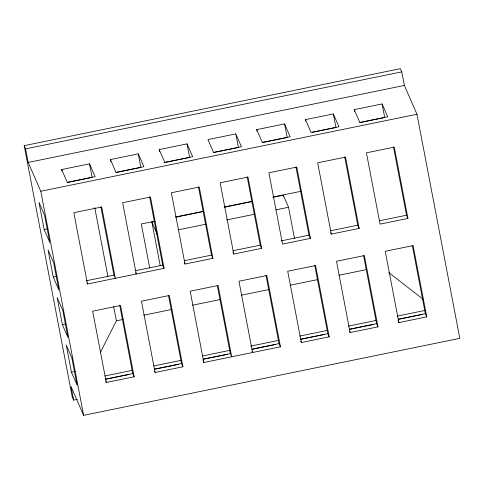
<?xml version="1.0" encoding="UTF-8"?>
<svg xmlns="http://www.w3.org/2000/svg" width="484" height="484" viewBox="0 0 484 484"><rect width="100%" height="100%" fill="white"/><g stroke="black" fill="none" stroke-linecap="round" stroke-linejoin="round"><path stroke-width="0.73" d="M100.454 352.255L116.378 320.795L113.686 306.735M73.622 400.105L72.225 396.904L24.2 145.66L400.383 68.661L401.781 71.862L404.376 85.444L416.966 114.254L459.8 338.34L83.617 415.339L71.027 386.522L73.622 400.105L77.325 399.348M24.2 145.66L25.598 148.86L401.781 71.862M25.598 148.86L28.193 162.442L404.376 85.444M61.656 169.545L89.522 163.84L95.112 176.648L67.252 182.353L61.656 169.545L61.928 170.973M110.419 159.563L138.285 153.858L143.881 166.665L116.015 172.371L110.419 159.563L110.83 161.71M159.182 149.58L187.048 143.881L192.644 156.683L164.778 162.388L159.182 149.58L159.593 151.728M235.811 133.899L207.951 139.604L213.541 152.406L241.407 146.7L235.811 133.899L238.412 147.481L213.48 152.581M256.714 129.621L284.58 123.916L290.17 136.724L262.31 142.423L256.714 129.621L256.986 131.049M305.477 119.639L333.343 113.934L338.939 126.741L311.073 132.447L305.477 119.639L305.749 121.067M354.24 109.656L382.106 103.957L387.702 116.759L359.836 122.464L354.24 109.656L354.651 111.804M67.185 182.528L91.385 177.574M115.948 172.546L140.88 167.44L138.285 153.858M163.979 162.715L189.643 157.457L187.048 143.881M262.243 142.599L287.175 137.498L284.58 123.916M312.47 132.32L335.206 127.667M359.769 122.64L384.701 117.533L382.106 103.957M28.193 162.442L40.783 191.253L416.966 114.254M44.171 229.573L49.767 242.375L44.576 215.217L38.98 202.409L44.171 229.573L47.837 228.823M154.614 221.242L141.298 223.965L149.744 268.142M175.329 217.001L203.443 211.248M224.159 207.007L252.267 201.253M272.982 197.012L301.096 191.259M160.271 265.897L151.897 222.096L154.85 221.49M176.255 217.11L203.564 211.52M224.231 207.291L252.279 201.55M272.946 197.321L283.279 195.203L288.555 207.279L294.514 238.461M178.578 229.791L205.888 224.201M226.554 219.972L254.602 214.231M276.007 209.85L288.555 207.279M53.258 277.102L58.854 289.91L53.663 262.745L48.067 249.944L53.258 277.102L56.192 276.503M86.067 280.811L113.934 275.106L115.337 278.306L101.707 207.007L73.84 212.712L87.471 284.011L164.1 268.33L150.47 197.03L122.64 202.723L136.27 274.023L135.708 272.74M135.605 270.671L162.703 265.123L164.1 268.33M184.331 260.701L211.502 255.135L212.899 258.341L184.997 264.052L184.156 262.128M233.094 250.718L260.229 245.164L261.626 248.365L233.76 254.07L232.925 252.146M281.125 240.887L308.992 235.182L310.395 238.382L282.529 244.087L268.898 172.788L296.765 167.083L310.395 238.382M330.626 230.753L357.761 225.199L359.158 228.4L331.292 234.105L330.729 232.822M379.389 220.771L406.524 215.217L407.921 218.423L380.055 224.122L366.424 152.823L394.291 147.124L407.921 218.423M62.345 324.637L67.941 337.439L62.751 310.28L57.154 297.472L62.345 324.637L65.279 324.038M116.378 320.795L123.033 319.434M143.736 315.193L171.832 309.445M192.541 305.204L220.637 299.457M241.341 295.216L268.699 289.613M290.146 285.227L317.504 279.625M338.951 275.239L366.309 269.636M71.432 372.166L77.029 384.974L71.832 357.815L66.241 345.007L71.432 372.166L75.099 371.416M105.052 375.911L132.41 370.314M153.858 365.922L181.222 360.32M202.669 355.934L230.027 350.331M250.736 346.09L278.838 340.343M299.548 336.102L327.65 330.348M348.353 326.113L376.455 320.36M397.164 316.119L425.267 310.371M105.627 379.123L132.755 373.569L134.153 376.77L106.292 382.469L105.73 381.192M154.426 369.135L181.524 363.587L182.922 366.787L155.092 372.48L154.529 371.204M203.153 359.158L230.323 353.598L231.721 356.799L218.09 285.499L190.188 291.211L203.818 362.51L280.448 346.822L266.817 275.523L238.957 281.228L252.581 352.527L252.025 351.245M251.916 349.176L279.05 343.622L280.448 346.822M300.685 339.193L327.813 333.639L329.211 336.846L301.351 342.545L300.788 341.268M349.448 329.217L376.582 323.663L377.98 326.863L350.114 332.569L349.551 331.286M398.211 319.234L425.345 313.68L426.743 316.881L398.876 322.586L398.036 320.662M106.292 379.147L129.022 374.495M154.323 369.316L178.523 364.361M203.086 359.334L227.286 354.379M252.588 349.2L275.317 344.548M300.618 339.369L324.818 334.42M349.381 329.386L373.581 324.437M398.883 319.259L422.344 314.455M388.779 272.583L423.058 299.215M151.897 222.096L157.173 234.171M202.977 360.586L203.818 362.51M86.908 282.729L87.471 284.011M426.743 316.881L413.112 245.582L385.246 251.287L398.876 322.586M393.462 146.894L406.524 215.217M412.283 245.352L425.345 313.68M359.158 228.4L345.528 157.106L317.661 162.805L331.292 234.105M377.98 326.863L364.349 255.564L336.483 261.269L350.114 332.569M344.699 156.87L357.761 225.199M363.52 255.334L376.582 323.663M333.343 113.934L335.938 127.516M329.211 336.846L315.586 265.547L287.72 271.246L301.351 342.545M295.93 166.853L308.992 235.182M314.751 265.317L327.813 333.639M283.279 195.203L283.557 196.692M261.626 248.365L248.002 177.065L220.135 182.77L233.76 254.07M247.167 176.835L260.229 245.164M265.988 275.293L279.05 343.622M212.899 258.341L199.269 187.042L171.366 192.753L184.997 264.052M198.44 186.812L211.502 255.135M217.262 285.27L230.323 353.598M182.922 366.787L169.291 295.488L141.461 301.187L155.092 372.48M149.641 196.8L162.703 265.123M168.462 295.258L181.524 363.587M134.153 376.77L120.528 305.471L92.662 311.176L106.292 382.469M100.872 206.777L113.934 275.106M119.693 305.241L132.755 373.569M89.522 163.84L92.117 177.422M94.737 207.582L107.89 276.394M40.783 191.253L83.617 415.339"/></g></svg>
